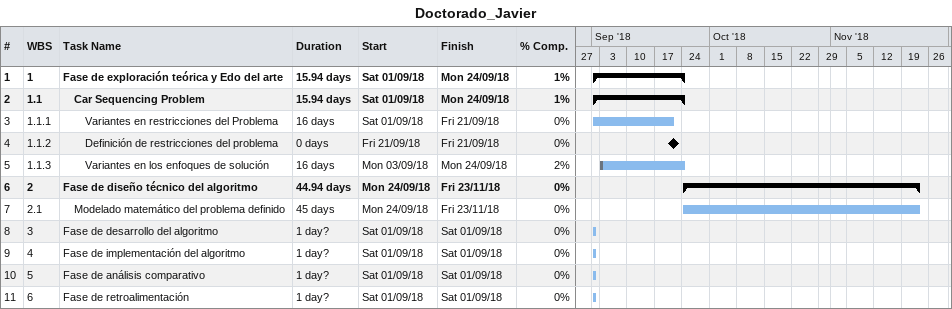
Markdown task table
Doctorado_Javier

| ID | WBS | Task | Duration | Start | Finish | % complete |
|---|---|---|---|---|---|---|
| 1 | 1 | **Fase de exploración teórica y Edo del arte** | 15.94d | 2018-09-01 | 2018-09-24 | 1 |
| 2 | 1.1 | **Car Sequencing Problem** | 15.94d | 2018-09-01 | 2018-09-24 | 1 |
| 3 | 1.1.1 | Variantes en restricciones del Problema | 16d | 2018-09-01 | 2018-09-21 | 0 |
| 4 | 1.1.2 | Definición de restricciones del problema | 0d | 2018-09-21 | 2018-09-21 | 0 |
| 5 | 1.1.3 | Variantes en los enfoques de solución | 16d | 2018-09-03 | 2018-09-24 | 2 |
| 6 | 2 | **Fase de diseño técnico del algoritmo** | 44.94d | 2018-09-24 | 2018-11-23 | 0 |
| 7 | 2.1 | Modelado matemático del problema definido | 45d | 2018-09-24 | 2018-11-23 | 0 |
| 8 | 3 | Fase de desarrollo del algoritmo | 1d? | 2018-09-01 | 2018-09-01 | 0 |
| 9 | 4 | Fase de implementación del algoritmo | 1d? | 2018-09-01 | 2018-09-01 | 0 |
| 10 | 5 | Fase de análisis comparativo | 1d? | 2018-09-01 | 2018-09-01 | 0 |
| 11 | 6 | Fase de retroalimentación | 1d? | 2018-09-01 | 2018-09-01 | 0 |
